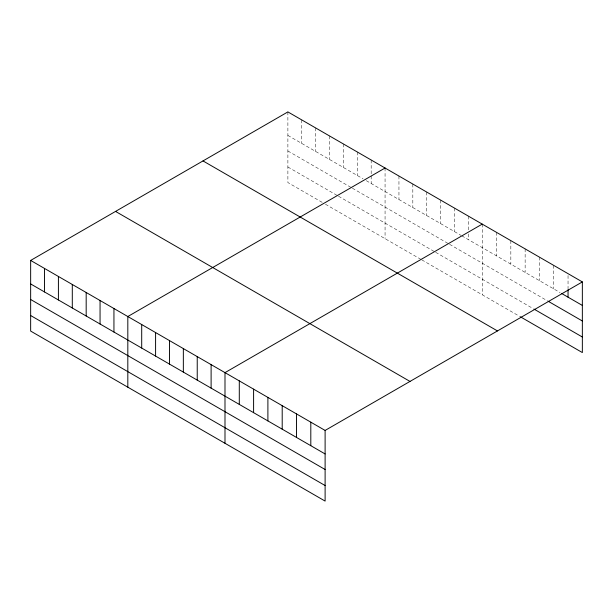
<?xml version="1.0" encoding="UTF-8"?>
<svg xmlns="http://www.w3.org/2000/svg" width="613" height="613" viewBox="0 0 613 613"><rect width="100%" height="100%" fill="white"/><g stroke="black" fill="none" stroke-linecap="round" stroke-linejoin="round"><path stroke-width="0.46" stroke-dasharray="3.06 2.3" d="M322.185 202.367L287.888 182.567L287.888 111.911M287.888 135.427L363.019 178.797M366.283 180.682L461.007 235.369M461.819 235.844L560.106 292.585M287.888 150.982L351.586 187.754M352.398 188.229L448.754 243.859M449.574 244.326L547.386 300.799M287.888 167.012L337.702 195.769M338.522 196.237L434.87 251.866M435.69 252.341L533.088 308.569M325.457 204.252L420.993 259.414M421.805 259.881L519.579 316.331M568.044 275.543L568.044 288.708M553.746 265.406L553.746 288.915M539.44 257.146L539.44 280.654M525.142 248.886L525.142 272.402M510.836 240.633L510.836 264.142M496.538 232.373L496.538 255.889M482.232 224.113L482.232 294.769M468.355 216.098L468.355 230.212M468.355 233.967L468.355 239.614M454.471 208.083L454.471 231.599M440.586 200.076L440.586 223.584M426.709 192.061L426.709 215.569M412.825 184.046L412.825 207.554M398.948 176.031L398.948 199.539M385.064 168.016L385.064 238.664M371.179 160.001L371.179 175.05M371.179 175.985L371.179 183.509M357.302 151.986L357.302 175.494M343.418 143.971L343.418 167.487M329.533 135.956L329.533 159.472M315.657 127.941L315.657 151.457M301.772 119.926L301.772 143.442"/><path stroke-width="0.92" d="M325.112 469.504L325.112 430.433L30.65 260.433L30.65 331.081L325.112 501.089L325.112 469.504L30.65 299.496M520.376 316.791L582.35 352.567L582.35 281.919L287.888 111.911L30.65 260.433M385.064 168.016L127.818 316.53L127.818 387.186M482.232 224.113L224.994 372.635L224.994 443.283M325.112 430.433L582.35 281.919M561.692 293.504L582.35 305.427M548.183 301.259L582.35 320.99M533.885 309.029L582.35 337.012M203.003 160.92L497.457 330.928M115.543 211.416L409.997 381.424M30.65 283.942L325.112 453.949M30.65 315.526L325.112 485.534M568.044 289.65L568.044 297.175M310.806 422.173L310.806 445.689M296.5 413.921L296.5 437.429M282.202 405.66L282.202 429.177M267.896 397.408L267.896 420.916M253.598 389.148L253.598 412.656M239.292 380.888L239.292 404.404M211.11 364.62L211.11 388.129M197.233 356.605L197.233 380.114M183.348 348.59L183.348 372.099M169.464 340.575L169.464 364.084M155.587 332.56L155.587 356.076M141.703 324.545L141.703 348.061M113.941 308.515L113.941 332.031M100.057 300.5L100.057 324.016M86.18 292.485L86.18 316.001M72.296 284.47L72.296 307.987M58.411 276.455L58.411 299.972M44.534 268.44L44.534 291.957"/></g></svg>
